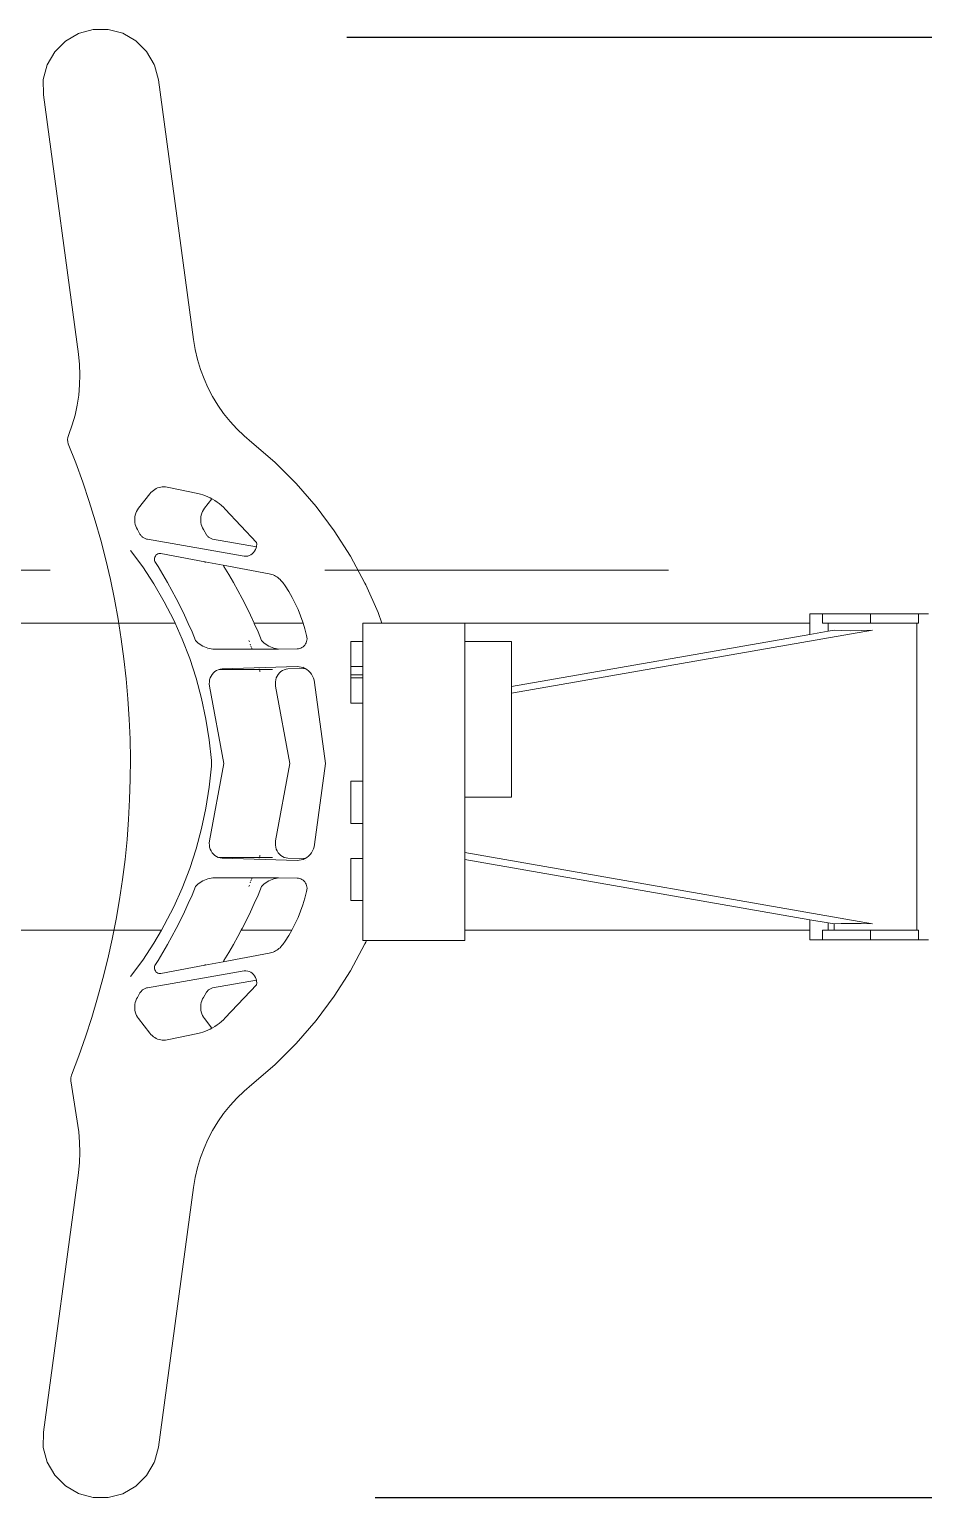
# Model space of a CAD drawing. Header units: millimetres. Extents: x -9564 to 494436, y -140371 to 4257.
# Drawn here: x 85.478 to 85.803, y 123.405 to 123.94 of the extents above; entities that cross this region are included whole.
import ezdxf
from ezdxf.enums import TextEntityAlignment as Align

# ---------------------------------------------------------------- set-up
doc = ezdxf.new("R2010")
doc.units = ezdxf.units.MM
doc.header["$MEASUREMENT"] = 0
doc.linetypes.add('HIDDEN2', pattern=[0.1875, 0.125, -0.0625])
doc.layers.get('DEFPOINTS').update_dxf_attribs({"lineweight": 18})
for name, color, linetype, lineweight in [('AS', 8, 'HIDDEN2', 5), ('Edges', 7, 'Continuous', 18), ('XR-KOP A3_MOZART$0$A-TXTKOP', 3, 'Continuous', 5)]:
    doc.layers.add(name, color=color, linetype=linetype, lineweight=lineweight)
doc.styles.add('HAND', font='ROMAND.SHX', dxfattribs={"width": 0.8, "height": 250})
doc.styles.add('style2', font='times.ttf', dxfattribs={"height": 0.18})
doc.styles.add('XR-KOP A3_MOZART$0$ROMAND', font='romand.shx', dxfattribs={"height": 2, "bigfont": 'bigfont.shx'})
doc.dimstyles.new('ISO-25', dxfattribs={"dimtxt": 0.18, "dimasz": 0.12, "dimexe": 0.1, "dimexo": 0.1, "dimgap": 0.0625, "dimtad": 1, "dimtoh": 1, "dimdec": 0, "dimlfac": 1000, "dimtxsty": 'style2', "dimblk": 'ARCHTICK', "dimcen": 0.15, "dimclrd": 1, "dimclre": 1, "dimclrt": 4, "dimadec": 0, "dimazin": 0, "dimtfac": 1, "dimtdec": 0, "dimtmove": 0, "dimatfit": 3, "dimldrblk": 'OBLIQUE', "dimfxl": 1, "dimarcsym": 0})

# ---------------------------------------------------------------- blocks, each defined once
blk = doc.blocks.new('as2')
at = {"layer": 'AS'}
blk.add_line((242.94456, 160.07752), (256.21479, 160.07752), dxfattribs=at)
blk = doc.blocks.new('romaplan')
at = {"layer": 'Edges'}
for p, q in [((57.289, 36.885), (57.025, 36.817)), ((57.289, 36.885), (57.31, 36.887)), ((57.31, 36.887), (57.563, 36.882)), ((57.563, 36.882), (57.813, 36.818)), ((56.787, 36.681), (56.592, 36.487)), ((57.025, 36.817), (56.787, 36.681)), ((57.813, 36.818), (57.829, 36.812)), ((57.829, 36.812), (58.068, 36.675)), ((58.068, 36.675), (58.262, 36.48)), ((56.592, 36.487), (56.454, 36.249)), ((58.262, 36.48), (58.399, 36.241)), ((56.447, 36.234), (56.375, 35.966)), ((56.447, 36.234), (56.454, 36.249)), ((58.399, 36.241), (58.469, 35.974)), ((56.375, 35.966), (55.736, 31.241)), ((58.469, 35.974), (58.468, 35.698)), ((58.468, 35.698), (57.83, 30.972)), ((55.706, 31.057), (55.663, 30.876)), ((55.736, 31.241), (55.706, 31.057)), ((55.663, 30.876), (55.61, 30.698)), ((57.81, 30.787), (57.803, 30.601)), ((57.83, 30.972), (57.81, 30.787)), ((55.545, 30.523), (55.477, 30.371)), ((55.61, 30.698), (55.545, 30.523)), ((57.803, 30.601), (57.808, 30.416)), ((55.391, 30.206), (55.295, 30.048)), ((55.477, 30.371), (55.391, 30.206)), ((57.808, 30.416), (57.824, 30.231)), ((57.824, 30.231), (57.852, 30.047)), ((55.295, 30.048), (55.189, 29.896)), ((57.852, 30.047), (57.892, 29.866)), ((55.073, 29.752), (54.949, 29.615)), ((55.189, 29.896), (55.073, 29.752)), ((57.892, 29.866), (57.943, 29.687)), ((57.943, 29.687), (58.005, 29.513)), ((54.816, 29.487), (54.676, 29.368)), ((54.949, 29.615), (54.816, 29.487)), ((58.005, 29.513), (58.013, 29.496)), ((54.676, 29.368), (54.258, 29.009)), ((54.258, 29.009), (53.868, 28.621)), ((53.868, 28.621), (53.508, 28.204)), ((55.347, 28.311), (55.389, 28.336)), ((55.389, 28.336), (55.402, 28.343)), ((55.402, 28.343), (55.432, 28.359)), ((55.536, 28.169), (55.402, 28.343)), ((55.432, 28.359), (55.475, 28.379)), ((55.475, 28.379), (55.52, 28.397)), ((55.52, 28.397), (55.565, 28.413)), ((55.565, 28.413), (55.611, 28.426)), ((55.611, 28.426), (55.657, 28.437)), ((56.218, 28.554), (55.657, 28.437)), ((56.218, 28.554), (56.247, 28.558)), ((56.247, 28.558), (56.276, 28.56)), ((56.276, 28.56), (56.305, 28.559)), ((56.305, 28.559), (56.334, 28.555)), ((56.334, 28.555), (56.362, 28.549)), ((56.362, 28.549), (56.39, 28.54)), ((56.39, 28.54), (56.417, 28.528)), ((56.417, 28.528), (56.443, 28.513)), ((56.443, 28.513), (56.467, 28.496)), ((56.467, 28.496), (56.491, 28.477)), ((56.491, 28.477), (56.512, 28.456)), ((56.512, 28.456), (56.532, 28.433)), ((56.737, 28.169), (56.532, 28.433)), ((53.508, 28.204), (53.179, 27.762)), ((55.159, 28.155), (54.59, 27.55)), ((55.159, 28.155), (55.194, 28.19)), ((55.194, 28.19), (55.23, 28.223)), ((55.23, 28.223), (55.268, 28.254)), ((55.268, 28.254), (55.307, 28.284)), ((55.307, 28.284), (55.347, 28.311)), ((55.536, 28.169), (55.556, 28.141)), ((55.556, 28.141), (55.572, 28.111)), ((55.572, 28.111), (55.586, 28.08)), ((55.586, 28.08), (55.596, 28.047)), ((56.737, 28.169), (56.756, 28.141)), ((56.756, 28.141), (56.773, 28.111)), ((56.773, 28.111), (56.786, 28.08)), ((56.786, 28.08), (56.796, 28.047)), ((55.574, 27.811), (55.558, 27.781)), ((55.587, 27.842), (55.574, 27.811)), ((55.597, 27.875), (55.587, 27.842)), ((55.596, 28.047), (55.603, 28.013)), ((55.603, 27.909), (55.597, 27.875)), ((55.603, 28.013), (55.606, 27.979)), ((55.607, 27.944), (55.603, 27.909)), ((55.606, 27.979), (55.607, 27.944)), ((56.775, 27.811), (56.759, 27.781)), ((56.788, 27.842), (56.775, 27.811)), ((56.797, 27.875), (56.788, 27.842)), ((56.796, 28.047), (56.803, 28.013)), ((56.804, 27.909), (56.797, 27.875)), ((56.803, 28.013), (56.807, 27.979)), ((56.807, 27.944), (56.804, 27.909)), ((56.807, 27.979), (56.807, 27.944)), ((53.179, 27.762), (52.883, 27.296)), ((54.59, 27.55), (54.588, 27.517)), ((54.594, 27.47), (55.39, 27.609)), ((54.814, 27.298), (56.577, 27.606)), ((55.403, 27.613), (55.39, 27.609)), ((55.416, 27.618), (55.403, 27.613)), ((55.428, 27.624), (55.416, 27.618)), ((55.441, 27.631), (55.428, 27.624)), ((55.452, 27.638), (55.441, 27.631)), ((55.464, 27.647), (55.452, 27.638)), ((55.474, 27.656), (55.464, 27.647)), ((55.484, 27.666), (55.474, 27.656)), ((55.494, 27.677), (55.484, 27.666)), ((55.502, 27.689), (55.494, 27.677)), ((55.502, 27.689), (55.558, 27.781)), ((56.577, 27.606), (56.59, 27.609)), ((56.603, 27.613), (56.59, 27.609)), ((56.616, 27.618), (56.603, 27.613)), ((56.629, 27.624), (56.616, 27.618)), ((56.641, 27.631), (56.629, 27.624)), ((56.653, 27.638), (56.641, 27.631)), ((56.664, 27.647), (56.653, 27.638)), ((56.675, 27.656), (56.664, 27.647)), ((56.685, 27.666), (56.675, 27.656)), ((56.694, 27.677), (56.685, 27.666)), ((56.703, 27.689), (56.694, 27.677)), ((56.703, 27.689), (56.711, 27.701)), ((56.711, 27.701), (56.759, 27.781)), ((52.883, 27.296), (52.621, 26.809)), ((54.588, 27.517), (54.591, 27.483)), ((54.591, 27.483), (54.594, 27.47)), ((54.594, 27.47), (54.598, 27.451)), ((54.598, 27.451), (54.61, 27.42)), ((54.61, 27.42), (54.626, 27.391)), ((54.626, 27.391), (54.646, 27.365)), ((54.646, 27.365), (54.669, 27.343)), ((54.669, 27.343), (54.695, 27.325)), ((54.695, 27.325), (54.723, 27.311)), ((54.723, 27.311), (54.752, 27.301)), ((54.752, 27.301), (54.783, 27.297)), ((54.783, 27.297), (54.814, 27.298)), ((56.334, 27.345), (55.53, 27.195)), ((56.334, 27.345), (56.353, 27.347)), ((56.353, 27.347), (56.371, 27.344)), ((56.371, 27.344), (56.389, 27.338)), ((56.389, 27.338), (56.406, 27.328)), ((56.406, 27.328), (56.42, 27.315)), ((56.42, 27.315), (56.431, 27.299)), ((56.431, 27.299), (56.44, 27.28)), ((56.44, 27.28), (56.445, 27.261)), ((56.445, 27.261), (56.447, 27.24)), ((56.882, 27.401), (56.662, 27.103)), ((55.199, 27.134), (54.359, 26.977)), ((55.183, 27.108), (55.096, 26.965)), ((55.199, 27.134), (55.183, 27.108)), ((55.53, 27.195), (55.199, 27.134)), ((55.53, 27.195), (55.52, 27.183)), ((56.383, 27.108), (56.297, 26.965)), ((56.431, 27.183), (56.383, 27.108)), ((56.439, 27.201), (56.431, 27.183)), ((56.445, 27.22), (56.439, 27.201)), ((56.447, 27.24), (56.445, 27.22)), ((56.662, 27.103), (56.457, 26.792)), ((52.381, 26.273), (52.605, 26.775)), ((52.605, 26.775), (52.621, 26.809)), ((54.071, 26.756), (54.005, 26.654)), ((54.115, 26.819), (54.071, 26.756)), ((54.13, 26.839), (54.115, 26.819)), ((54.13, 26.839), (54.147, 26.858)), ((54.147, 26.858), (54.164, 26.876)), ((54.164, 26.876), (54.183, 26.893)), ((54.183, 26.893), (54.203, 26.909)), ((54.203, 26.909), (54.223, 26.923)), ((54.223, 26.923), (54.244, 26.936)), ((54.244, 26.936), (54.266, 26.947)), ((54.266, 26.947), (54.289, 26.957)), ((54.289, 26.957), (54.312, 26.965)), ((54.312, 26.965), (54.335, 26.972)), ((54.335, 26.972), (54.359, 26.977)), ((55.012, 26.821), (54.931, 26.674)), ((55.096, 26.965), (55.012, 26.821)), ((56.213, 26.821), (56.131, 26.674)), ((56.297, 26.965), (56.213, 26.821)), ((56.457, 26.792), (56.268, 26.469)), ((53.944, 26.548), (53.888, 26.439)), ((54.005, 26.654), (53.944, 26.548)), ((54.852, 26.526), (54.776, 26.377)), ((54.931, 26.674), (54.852, 26.526)), ((56.053, 26.526), (55.976, 26.377)), ((56.131, 26.674), (56.053, 26.526)), ((56.268, 26.469), (56.096, 26.135)), ((42.552, 26.248), (42.368, 26.248)), ((42.552, 26.077), (42.552, 26.248)), ((43.424, 26.248), (42.552, 26.248)), ((43.424, 26.077), (43.424, 26.248)), ((43.424, 26.248), (44.297, 26.248)), ((44.297, 26.248), (44.527, 26.248)), ((44.297, 26.248), (44.297, 26.077)), ((44.527, 26.077), (44.527, 26.248)), ((52.381, 26.273), (52.31, 26.076)), ((53.79, 26.212), (53.749, 26.095)), ((53.836, 26.327), (53.79, 26.212)), ((53.888, 26.439), (53.836, 26.327)), ((54.703, 26.225), (54.634, 26.077)), ((54.776, 26.377), (54.703, 26.225)), ((55.903, 26.225), (55.832, 26.073)), ((55.976, 26.377), (55.903, 26.225)), ((42.552, 26.077), (42.581, 26.077)), ((42.581, 26.077), (42.581, 20.488)), ((43.424, 26.077), (42.581, 26.077)), ((43.388, 25.952), (49.955, 24.803)), ((43.388, 25.952), (43.596, 25.945)), ((43.424, 26.077), (44.194, 26.077)), ((43.596, 25.945), (43.791, 25.942)), ((43.791, 25.942), (43.958, 25.945)), ((43.958, 25.945), (44.086, 25.952)), ((44.086, 25.952), (44.194, 25.933)), ((44.194, 26.077), (44.194, 25.933)), ((44.194, 26.077), (44.297, 26.077)), ((44.194, 25.933), (44.527, 25.875)), ((44.527, 25.875), (44.527, 26.077)), ((50.802, 26.076), (44.527, 26.077)), ((50.802, 26.076), (50.802, 25.743)), ((50.802, 26.076), (52.31, 26.076)), ((52.31, 26.076), (52.314, 26.077)), ((52.314, 26.077), (52.659, 26.076)), ((52.659, 26.076), (52.659, 25.742)), ((53.714, 25.976), (53.683, 25.855)), ((53.744, 26.077), (53.714, 25.976)), ((53.749, 26.095), (53.744, 26.077)), ((54.634, 26.077), (53.744, 26.077)), ((54.632, 26.073), (54.564, 25.918)), ((54.634, 26.077), (54.632, 26.073)), ((55.832, 26.073), (55.764, 25.918)), ((56.07, 26.077), (55.942, 25.79)), ((56.096, 26.135), (56.07, 26.077)), ((64.762, 26.077), (56.07, 26.077)), ((44.527, 25.875), (49.955, 24.925)), ((49.955, 25.743), (49.955, 24.925)), ((49.955, 25.743), (50.802, 25.743)), ((50.802, 25.743), (50.802, 22.913)), ((52.659, 25.292), (52.659, 25.742)), ((52.659, 25.742), (52.875, 25.742)), ((52.875, 25.292), (52.875, 25.742)), ((53.683, 25.855), (53.671, 25.794)), ((53.674, 25.77), (53.671, 25.794)), ((53.68, 25.745), (53.674, 25.77)), ((53.688, 25.722), (53.68, 25.745)), ((53.699, 25.701), (53.688, 25.722)), ((53.713, 25.68), (53.699, 25.701)), ((53.728, 25.662), (53.713, 25.68)), ((53.746, 25.647), (53.728, 25.662)), ((54.368, 25.661), (54.338, 25.646)), ((54.396, 25.677), (54.368, 25.661)), ((54.424, 25.696), (54.396, 25.677)), ((54.45, 25.716), (54.424, 25.696)), ((54.475, 25.739), (54.45, 25.716)), ((54.498, 25.763), (54.475, 25.739)), ((54.564, 25.918), (54.498, 25.763)), ((54.692, 25.661), (54.682, 25.634)), ((54.705, 25.696), (54.698, 25.677)), ((54.731, 25.763), (54.722, 25.739)), ((55.568, 25.661), (55.539, 25.646)), ((55.597, 25.677), (55.568, 25.661)), ((55.624, 25.696), (55.597, 25.677)), ((55.65, 25.716), (55.624, 25.696)), ((55.675, 25.739), (55.65, 25.716)), ((55.699, 25.763), (55.675, 25.739)), ((55.764, 25.918), (55.699, 25.763)), ((55.942, 25.79), (55.806, 25.437)), ((53.765, 25.633), (53.746, 25.647)), ((53.786, 25.623), (53.765, 25.633)), ((53.808, 25.615), (53.786, 25.623)), ((53.83, 25.61), (53.808, 25.615)), ((53.853, 25.609), (53.83, 25.61)), ((54.192, 25.608), (53.853, 25.609)), ((54.214, 25.61), (54.192, 25.608)), ((54.671, 25.607), (54.192, 25.608)), ((54.246, 25.616), (54.214, 25.61)), ((54.277, 25.624), (54.246, 25.616)), ((54.308, 25.634), (54.277, 25.624)), ((54.338, 25.646), (54.308, 25.634)), ((54.678, 25.624), (54.671, 25.607)), ((55.35, 25.606), (54.671, 25.607)), ((55.383, 25.607), (55.35, 25.606)), ((55.415, 25.61), (55.383, 25.607)), ((55.446, 25.616), (55.415, 25.61)), ((55.478, 25.624), (55.446, 25.616)), ((55.478, 25.605), (55.477, 25.605)), ((55.509, 25.634), (55.478, 25.624)), ((55.539, 25.646), (55.509, 25.634)), ((55.806, 25.437), (55.689, 25.076)), ((52.659, 25.141), (52.659, 25.292)), ((52.659, 25.292), (52.875, 25.292)), ((52.659, 25.141), (52.875, 25.141)), ((52.659, 25.141), (52.659, 25.082)), ((52.875, 25.141), (52.875, 25.292)), ((52.875, 25.082), (52.875, 25.141)), ((53.594, 25.149), (53.574, 25.114)), ((53.618, 25.18), (53.594, 25.149)), ((53.645, 25.209), (53.618, 25.18)), ((53.675, 25.233), (53.645, 25.209)), ((53.708, 25.253), (53.675, 25.233)), ((53.711, 25.255), (53.708, 25.253)), ((53.743, 25.269), (53.711, 25.255)), ((53.711, 25.255), (54.019, 25.245)), ((53.743, 25.288), (53.741, 25.288)), ((53.779, 25.28), (53.743, 25.269)), ((53.816, 25.286), (53.779, 25.28)), ((53.853, 25.288), (53.816, 25.286)), ((53.853, 25.288), (55.219, 25.245)), ((54.019, 25.245), (54.053, 25.242)), ((54.053, 25.242), (54.087, 25.232)), ((54.087, 25.232), (54.118, 25.218)), ((54.118, 25.218), (54.148, 25.199)), ((54.148, 25.199), (54.175, 25.175)), ((54.175, 25.175), (54.198, 25.147)), ((54.198, 25.147), (54.218, 25.116)), ((55.272, 25.237), (54.301, 25.237)), ((54.535, 25.218), (54.528, 25.199)), ((54.543, 25.245), (54.539, 25.232)), ((55.219, 25.245), (55.254, 25.242)), ((55.254, 25.242), (55.287, 25.232)), ((55.287, 25.232), (55.319, 25.218)), ((55.319, 25.218), (55.348, 25.199)), ((55.348, 25.199), (55.375, 25.175)), ((55.375, 25.175), (55.399, 25.147)), ((55.399, 25.147), (55.418, 25.116)), ((49.955, 24.925), (49.955, 24.803)), ((52.659, 25.082), (52.875, 25.082)), ((52.659, 24.622), (52.659, 25.082)), ((52.875, 24.622), (52.875, 25.082)), ((53.339, 23.524), (53.538, 24.998)), ((53.545, 25.039), (53.538, 24.998)), ((53.558, 25.077), (53.545, 25.039)), ((53.574, 25.114), (53.558, 25.077)), ((54.245, 24.934), (53.984, 23.524)), ((54.218, 25.116), (54.233, 25.082)), ((54.233, 25.082), (54.243, 25.046)), ((54.243, 25.046), (54.249, 25.009)), ((54.249, 24.972), (54.245, 24.934)), ((54.249, 25.009), (54.249, 24.972)), ((55.185, 23.524), (55.445, 24.934)), ((55.418, 25.116), (55.433, 25.082)), ((55.433, 25.082), (55.444, 25.046)), ((55.444, 25.046), (55.449, 25.009)), ((55.45, 24.972), (55.445, 24.934)), ((55.449, 25.009), (55.45, 24.972)), ((55.689, 25.076), (55.59, 24.708)), ((49.955, 24.803), (49.955, 22.913)), ((52.659, 24.622), (52.875, 24.622)), ((52.659, 24.622), (52.659, 23.202)), ((55.59, 24.708), (55.511, 24.334)), ((55.511, 24.334), (55.451, 23.957)), ((55.451, 23.957), (55.41, 23.576)), ((53.339, 23.524), (53.538, 22.05)), ((54.245, 22.114), (53.984, 23.524)), ((55.185, 23.524), (55.445, 22.114)), ((55.41, 23.576), (55.408, 23.524)), ((55.41, 23.473), (55.408, 23.524)), ((55.451, 23.092), (55.41, 23.473)), ((52.659, 22.435), (52.659, 23.202)), ((52.875, 23.202), (52.659, 23.202)), ((52.875, 22.435), (52.875, 23.202)), ((55.511, 22.714), (55.451, 23.092)), ((49.955, 22.913), (50.802, 22.913)), ((50.802, 22.913), (50.802, 21.902)), ((55.59, 22.341), (55.511, 22.714)), ((52.875, 22.435), (52.659, 22.435)), ((52.659, 22.435), (52.659, 21.795)), ((55.689, 21.973), (55.59, 22.341)), ((53.545, 22.01), (53.538, 22.05)), ((53.558, 21.971), (53.545, 22.01)), ((53.574, 21.934), (53.558, 21.971)), ((53.594, 21.9), (53.574, 21.934)), ((54.198, 21.901), (54.218, 21.933)), ((54.218, 21.933), (54.233, 21.966)), ((54.233, 21.966), (54.243, 22.002)), ((54.243, 22.002), (54.249, 22.039)), ((54.249, 22.077), (54.245, 22.114)), ((54.249, 22.039), (54.249, 22.077)), ((55.399, 21.901), (55.418, 21.933)), ((55.418, 21.933), (55.433, 21.966)), ((55.433, 21.966), (55.444, 22.002)), ((55.444, 22.002), (55.449, 22.039)), ((55.45, 22.077), (55.445, 22.114)), ((55.449, 22.039), (55.45, 22.077)), ((55.806, 21.612), (55.689, 21.973)), ((43.388, 20.604), (50.802, 21.902)), ((44.527, 20.681), (50.802, 21.779)), ((50.802, 21.902), (50.802, 21.779)), ((50.802, 21.779), (50.802, 20.488)), ((52.659, 21.029), (52.659, 21.795)), ((52.875, 21.795), (52.659, 21.795)), ((52.875, 21.029), (52.875, 21.795)), ((53.618, 21.868), (53.594, 21.9)), ((53.645, 21.84), (53.618, 21.868)), ((53.675, 21.816), (53.645, 21.84)), ((53.708, 21.795), (53.675, 21.816)), ((53.707, 21.761), (53.706, 21.761)), ((53.711, 21.794), (53.708, 21.795)), ((53.711, 21.794), (54.019, 21.803)), ((53.743, 21.78), (53.711, 21.794)), ((53.779, 21.768), (53.743, 21.78)), ((53.816, 21.762), (53.779, 21.768)), ((53.853, 21.761), (53.816, 21.762)), ((53.853, 21.761), (55.219, 21.803)), ((54.019, 21.803), (54.053, 21.807)), ((54.053, 21.807), (54.087, 21.816)), ((54.087, 21.816), (54.118, 21.831)), ((54.118, 21.831), (54.148, 21.85)), ((54.148, 21.85), (54.175, 21.874)), ((54.175, 21.874), (54.198, 21.901)), ((55.272, 21.812), (54.301, 21.812)), ((54.535, 21.831), (54.528, 21.85)), ((54.543, 21.803), (54.539, 21.816)), ((55.219, 21.803), (55.254, 21.807)), ((55.254, 21.807), (55.287, 21.816)), ((55.287, 21.816), (55.319, 21.831)), ((55.319, 21.831), (55.348, 21.85)), ((55.348, 21.85), (55.375, 21.874)), ((55.375, 21.874), (55.399, 21.901)), ((53.728, 21.386), (53.713, 21.368)), ((53.746, 21.402), (53.728, 21.386)), ((53.765, 21.415), (53.746, 21.402)), ((53.786, 21.426), (53.765, 21.415)), ((53.808, 21.434), (53.786, 21.426)), ((53.83, 21.438), (53.808, 21.434)), ((53.853, 21.44), (53.83, 21.438)), ((54.192, 21.441), (53.853, 21.44)), ((54.214, 21.438), (54.192, 21.441)), ((54.671, 21.441), (54.192, 21.441)), ((54.246, 21.432), (54.214, 21.438)), ((54.277, 21.425), (54.246, 21.432)), ((54.308, 21.414), (54.277, 21.425)), ((54.338, 21.402), (54.308, 21.414)), ((54.368, 21.388), (54.338, 21.402)), ((54.396, 21.371), (54.368, 21.388)), ((55.35, 21.443), (54.671, 21.441)), ((54.678, 21.425), (54.671, 21.441)), ((54.692, 21.388), (54.682, 21.414)), ((55.383, 21.442), (55.35, 21.443)), ((55.415, 21.438), (55.383, 21.442)), ((55.446, 21.432), (55.415, 21.438)), ((55.478, 21.425), (55.446, 21.432)), ((55.509, 21.414), (55.478, 21.425)), ((55.539, 21.402), (55.509, 21.414)), ((55.568, 21.388), (55.539, 21.402)), ((55.597, 21.371), (55.568, 21.388)), ((55.942, 21.258), (55.806, 21.612)), ((53.674, 21.279), (53.671, 21.254)), ((53.683, 21.194), (53.671, 21.254)), ((53.68, 21.303), (53.674, 21.279)), ((53.688, 21.326), (53.68, 21.303)), ((53.714, 21.073), (53.683, 21.194)), ((53.699, 21.348), (53.688, 21.326)), ((53.713, 21.368), (53.699, 21.348)), ((54.424, 21.353), (54.396, 21.371)), ((54.45, 21.332), (54.424, 21.353)), ((54.475, 21.31), (54.45, 21.332)), ((54.498, 21.286), (54.475, 21.31)), ((54.564, 21.13), (54.498, 21.286)), ((54.632, 20.976), (54.564, 21.13)), ((54.705, 21.353), (54.698, 21.371)), ((54.731, 21.286), (54.722, 21.31)), ((55.624, 21.353), (55.597, 21.371)), ((55.65, 21.332), (55.624, 21.353)), ((55.675, 21.31), (55.65, 21.332)), ((55.699, 21.286), (55.675, 21.31)), ((55.764, 21.13), (55.699, 21.286)), ((55.832, 20.976), (55.764, 21.13)), ((56.096, 20.914), (55.942, 21.258)), ((52.875, 21.029), (52.659, 21.029)), ((52.659, 21.029), (52.659, 20.305)), ((53.749, 20.954), (53.714, 21.073)), ((53.79, 20.837), (53.749, 20.954)), ((54.703, 20.823), (54.632, 20.976)), ((55.903, 20.823), (55.832, 20.976)), ((56.268, 20.58), (56.096, 20.914)), ((43.388, 20.604), (43.596, 20.611)), ((43.596, 20.611), (43.791, 20.614)), ((43.791, 20.614), (43.958, 20.611)), ((43.958, 20.611), (44.086, 20.604)), ((44.086, 20.604), (44.194, 20.623)), ((44.086, 20.604), (44.086, 20.488)), ((44.194, 20.623), (44.527, 20.681)), ((44.194, 20.623), (44.194, 20.488)), ((44.527, 20.488), (44.527, 20.681)), ((53.836, 20.722), (53.79, 20.837)), ((53.888, 20.61), (53.836, 20.722)), ((53.944, 20.501), (53.888, 20.61)), ((54.776, 20.672), (54.703, 20.823)), ((54.852, 20.522), (54.776, 20.672)), ((55.976, 20.672), (55.903, 20.823)), ((56.053, 20.522), (55.976, 20.672)), ((56.321, 20.488), (56.268, 20.58)), ((42.552, 20.317), (42.368, 20.317)), ((42.552, 20.317), (42.552, 20.488)), ((42.581, 20.488), (42.552, 20.488)), ((42.552, 20.317), (43.424, 20.317)), ((42.581, 20.488), (43.424, 20.488)), ((43.424, 20.317), (43.424, 20.488)), ((43.424, 20.488), (44.086, 20.488)), ((43.424, 20.317), (44.297, 20.317)), ((44.086, 20.488), (44.194, 20.488)), ((44.194, 20.488), (44.297, 20.488)), ((44.297, 20.488), (44.297, 20.317)), ((44.297, 20.317), (44.527, 20.317)), ((50.802, 20.488), (44.527, 20.488)), ((44.527, 20.317), (44.527, 20.488)), ((50.802, 20.488), (50.802, 20.305)), ((53.951, 20.488), (53.944, 20.501)), ((54.87, 20.488), (53.951, 20.488)), ((54.005, 20.395), (53.951, 20.488)), ((54.071, 20.292), (54.005, 20.395)), ((54.87, 20.488), (54.852, 20.522)), ((54.931, 20.374), (54.87, 20.488)), ((55.012, 20.228), (54.931, 20.374)), ((56.131, 20.374), (56.053, 20.522)), ((56.213, 20.228), (56.131, 20.374)), ((56.457, 20.256), (56.321, 20.488)), ((64.762, 20.488), (56.321, 20.488)), ((52.591, 20.305), (50.802, 20.305)), ((52.591, 20.305), (52.605, 20.273)), ((52.659, 20.305), (52.591, 20.305)), ((52.605, 20.273), (52.621, 20.24)), ((52.883, 19.753), (52.621, 20.24)), ((54.115, 20.23), (54.071, 20.292)), ((54.13, 20.21), (54.115, 20.23)), ((54.13, 20.21), (54.147, 20.19)), ((54.147, 20.19), (54.164, 20.172)), ((54.164, 20.172), (54.183, 20.155)), ((54.183, 20.155), (54.203, 20.14)), ((54.203, 20.14), (54.223, 20.125)), ((54.223, 20.125), (54.244, 20.113)), ((54.244, 20.113), (54.266, 20.101)), ((54.266, 20.101), (54.289, 20.092)), ((54.289, 20.092), (54.312, 20.083)), ((54.312, 20.083), (54.335, 20.077)), ((54.335, 20.077), (54.359, 20.071)), ((54.359, 20.071), (55.199, 19.915)), ((55.096, 20.083), (55.012, 20.228)), ((55.183, 19.941), (55.096, 20.083)), ((56.297, 20.083), (56.213, 20.228)), ((56.383, 19.941), (56.297, 20.083)), ((56.662, 19.945), (56.457, 20.256)), ((55.199, 19.915), (55.183, 19.941)), ((55.199, 19.915), (55.53, 19.853)), ((55.53, 19.853), (55.52, 19.866)), ((55.53, 19.853), (56.334, 19.703)), ((56.431, 19.866), (56.383, 19.941)), ((56.439, 19.848), (56.431, 19.866)), ((56.445, 19.828), (56.439, 19.848)), ((56.44, 19.768), (56.445, 19.788)), ((56.447, 19.808), (56.445, 19.828)), ((56.445, 19.788), (56.447, 19.808)), ((56.882, 19.648), (56.662, 19.945)), ((53.179, 19.287), (52.883, 19.753)), ((54.588, 19.532), (54.591, 19.565)), ((54.59, 19.498), (54.588, 19.532)), ((54.591, 19.565), (54.594, 19.579)), ((54.594, 19.579), (54.598, 19.598)), ((54.594, 19.579), (55.39, 19.439)), ((54.598, 19.598), (54.61, 19.629)), ((54.61, 19.629), (54.626, 19.658)), ((54.626, 19.658), (54.646, 19.684)), ((54.646, 19.684), (54.669, 19.706)), ((54.669, 19.706), (54.695, 19.724)), ((54.695, 19.724), (54.723, 19.738)), ((54.723, 19.738), (54.752, 19.747)), ((54.752, 19.747), (54.783, 19.751)), ((54.783, 19.751), (54.814, 19.751)), ((54.814, 19.751), (56.577, 19.442)), ((56.334, 19.703), (56.353, 19.702)), ((56.353, 19.702), (56.371, 19.704)), ((56.371, 19.704), (56.389, 19.711)), ((56.389, 19.711), (56.406, 19.721)), ((56.406, 19.721), (56.42, 19.734)), ((56.42, 19.734), (56.431, 19.75)), ((56.431, 19.75), (56.44, 19.768)), ((53.508, 18.844), (53.179, 19.287)), ((55.159, 18.894), (54.59, 19.498)), ((55.403, 19.436), (55.39, 19.439)), ((55.416, 19.431), (55.403, 19.436)), ((55.428, 19.425), (55.416, 19.431)), ((55.441, 19.418), (55.428, 19.425)), ((55.452, 19.41), (55.441, 19.418)), ((55.464, 19.402), (55.452, 19.41)), ((55.474, 19.393), (55.464, 19.402)), ((55.484, 19.382), (55.474, 19.393)), ((55.494, 19.371), (55.484, 19.382)), ((55.502, 19.36), (55.494, 19.371)), ((55.502, 19.36), (55.558, 19.268)), ((55.574, 19.238), (55.558, 19.268)), ((56.577, 19.442), (56.59, 19.439)), ((56.603, 19.436), (56.59, 19.439)), ((56.616, 19.431), (56.603, 19.436)), ((56.629, 19.425), (56.616, 19.431)), ((56.641, 19.418), (56.629, 19.425)), ((56.653, 19.41), (56.641, 19.418)), ((56.664, 19.402), (56.653, 19.41)), ((56.675, 19.393), (56.664, 19.402)), ((56.685, 19.382), (56.675, 19.393)), ((56.694, 19.371), (56.685, 19.382)), ((56.703, 19.36), (56.694, 19.371)), ((56.703, 19.36), (56.711, 19.348)), ((56.711, 19.348), (56.759, 19.268)), ((56.775, 19.238), (56.759, 19.268)), ((55.587, 19.206), (55.574, 19.238)), ((55.586, 18.969), (55.596, 19.002)), ((55.597, 19.173), (55.587, 19.206)), ((55.596, 19.002), (55.603, 19.035)), ((55.603, 19.139), (55.597, 19.173)), ((55.607, 19.105), (55.603, 19.139)), ((55.603, 19.035), (55.606, 19.07)), ((55.606, 19.07), (55.607, 19.105)), ((56.788, 19.206), (56.775, 19.238)), ((56.786, 18.969), (56.796, 19.002)), ((56.797, 19.173), (56.788, 19.206)), ((56.796, 19.002), (56.803, 19.035)), ((56.804, 19.139), (56.797, 19.173)), ((56.803, 19.035), (56.807, 19.07)), ((56.807, 19.105), (56.804, 19.139)), ((56.807, 19.07), (56.807, 19.105)), ((53.868, 18.428), (53.508, 18.844)), ((55.159, 18.894), (55.194, 18.859)), ((55.194, 18.859), (55.23, 18.826)), ((55.23, 18.826), (55.268, 18.794)), ((55.268, 18.794), (55.307, 18.765)), ((55.307, 18.765), (55.347, 18.738)), ((55.347, 18.738), (55.389, 18.713)), ((55.389, 18.713), (55.402, 18.706)), ((55.536, 18.88), (55.402, 18.706)), ((55.536, 18.88), (55.556, 18.907)), ((55.556, 18.907), (55.572, 18.937)), ((55.572, 18.937), (55.586, 18.969)), ((56.737, 18.88), (56.532, 18.616)), ((56.737, 18.88), (56.756, 18.907)), ((56.756, 18.907), (56.773, 18.937)), ((56.773, 18.937), (56.786, 18.969)), ((55.402, 18.706), (55.432, 18.69)), ((55.432, 18.69), (55.475, 18.669)), ((55.475, 18.669), (55.52, 18.651)), ((55.52, 18.651), (55.565, 18.636)), ((55.565, 18.636), (55.611, 18.622)), ((55.611, 18.622), (55.657, 18.611)), ((56.218, 18.495), (55.657, 18.611)), ((56.218, 18.495), (56.247, 18.49)), ((56.247, 18.49), (56.276, 18.488)), ((56.276, 18.488), (56.305, 18.489)), ((56.305, 18.489), (56.334, 18.493)), ((56.334, 18.493), (56.362, 18.5)), ((56.362, 18.5), (56.39, 18.509)), ((56.39, 18.509), (56.417, 18.521)), ((56.417, 18.521), (56.443, 18.535)), ((56.443, 18.535), (56.467, 18.552)), ((56.467, 18.552), (56.491, 18.571)), ((56.491, 18.571), (56.512, 18.593)), ((56.512, 18.593), (56.532, 18.616)), ((54.258, 18.039), (53.868, 18.428)), ((54.676, 17.681), (54.258, 18.039)), ((54.816, 17.562), (54.676, 17.681)), ((57.824, 16.818), (57.967, 17.751)), ((54.949, 17.433), (54.816, 17.562)), ((55.073, 17.297), (54.949, 17.433)), ((55.189, 17.152), (55.073, 17.297)), ((55.295, 17), (55.189, 17.152)), ((55.391, 16.842), (55.295, 17)), ((55.477, 16.678), (55.391, 16.842)), ((55.545, 16.525), (55.477, 16.678)), ((57.803, 16.447), (57.808, 16.633)), ((57.808, 16.633), (57.824, 16.818)), ((55.61, 16.351), (55.545, 16.525)), ((55.663, 16.173), (55.61, 16.351)), ((57.81, 16.261), (57.803, 16.447)), ((55.706, 15.991), (55.663, 16.173)), ((57.83, 16.076), (57.81, 16.261)), ((58.468, 11.351), (57.83, 16.076)), ((55.736, 15.808), (55.706, 15.991)), ((56.375, 11.082), (55.736, 15.808)), ((58.469, 11.074), (58.468, 11.351)), ((56.447, 10.815), (56.375, 11.082)), ((58.399, 10.808), (58.469, 11.074)), ((56.447, 10.815), (56.454, 10.8)), ((56.592, 10.562), (56.454, 10.8)), ((58.262, 10.569), (58.399, 10.808)), ((56.787, 10.368), (56.592, 10.562)), ((58.068, 10.374), (58.262, 10.569)), ((57.025, 10.232), (56.787, 10.368)), ((57.289, 10.163), (57.025, 10.232)), ((57.289, 10.163), (57.31, 10.162)), ((57.31, 10.162), (57.563, 10.166)), ((57.563, 10.166), (57.813, 10.23)), ((57.813, 10.23), (57.829, 10.237)), ((57.829, 10.237), (58.068, 10.374))]:
    blk.add_line(p, q, dxfattribs=at)
for centre, radius, start, end in [((57.829, 29.417), 0.2, 338.0272, 23.3252), ((72.435, 23.523), 15.55, 158.0272, 201.3821), ((57.769, 17.781), 0.2, 351.3052, 21.3821)]:
    blk.add_arc(centre, radius, start, end, dxfattribs=at)
blk = doc.blocks.new('_ArchTick')
at = {"color": 0, "linetype": 'ByBlock', "const_width": 0.15}
blk.add_lwpolyline([(-0.5, -0.5), (0.5, 0.5)], dxfattribs=at)
blk = doc.blocks.new('*D685')
at = {"color": 1, "lineweight": -2, "transparency": 16777216}
for p, q in [((308.74592, 166.16642), (309.75057, 166.16642)), ((309.65057, 165.63484), (309.65057, 166.16642)), ((308.75616, 165.63484), (309.75057, 165.63484))]:
    blk.add_line(p, q, dxfattribs=at)
at = {"layer": 'DEFPOINTS', "color": 0, "transparency": 16777216}
for p in [(308.64592, 166.16642), (309.65057, 166.16642), (308.65616, 165.63484)]:
    blk.add_point(p, dxfattribs=at)
at = {"color": 1, "lineweight": -2, "transparency": 16777216, "xscale": 0.12, "yscale": 0.12, "zscale": 0.12}
for p, rotation in [((309.65057, 166.16642), 90), ((309.65057, 165.63484), 270)]:
    blk.add_blockref('_ArchTick', p, dxfattribs=dict(at, rotation=rotation))
at = {"color": 4, "transparency": 16777216, "insert": (309.49651, 165.90063), "char_height": 0.18, "attachment_point": 5, "rotation": 90, "style": 'style2'}
blk.add_mtext('532', dxfattribs=at)
blk = doc.blocks.new('_Oblique')
at = {"color": 0, "linetype": 'ByBlock', "lineweight": -2}
blk.add_line((-0.5, -0.5), (0.5, 0.5), dxfattribs=at)
blk = doc.blocks.new('A$C2a879c63')
at = {"xscale": -0.02, "yscale": 0.02, "zscale": 0.02}
blk.add_blockref('romaplan', (115.56695, 21.89641), dxfattribs=at)
at = {"layer": 'AS'}
blk.add_blockref('as2', (-138.79455, -137.64027), dxfattribs=at)
at = {"color": 4, "style": 'HAND'}
for tag, height, rotation, p in [('DRY.WASHER', 0.054, 0, (11.93663, 24.91225)), ('PATIO', 0.135, 0, (20.96655, 21.56957)), ('GENSET', 0.135, 0, (18.21566, 17.10449)), ('PLANTERBOX', 0.135, 90, (22.16897, 13.29588)), ('PLANTERBOX', 0.135, 0, (18.52245, 11.56325)), ('PATIO', 0.135, 0, (400.03955, 10.82101)), ('CARPORT', 0.135, 0, (12.15696, 9.7744)), ('CARPORT', 0.135, 0, (20.62021, 9.7744))]:
    blk.add_attdef(tag, text='', height=height, rotation=rotation, dxfattribs=at).set_placement(p, align=Align.MIDDLE)
at = {"layer": 'XR-KOP A3_MOZART$0$A-TXTKOP', "style": 'XR-KOP A3_MOZART$0$ROMAND'}
for tag, p in [('1:200', (37.04676, 3.18795)), ('1:100', (79.04676, 3.18795)), ('1:100', (121.04676, 3.18795)), ('1:100', (163.04676, 3.18795)), ('1:100', (205.04676, 3.18795)), ('1:100', (247.04676, 3.18795)), ('1:100', (289.04676, 3.18795)), ('1:100', (331.04676, 3.18795)), ('1:100', (373.04676, 3.18795)), ('1:100', (415.04676, 3.18795)), ('1:100', (457.04676, 3.18795)), ('1:100', (499.04676, 3.18795))]:
    blk.add_attdef(tag, text='', height=0.12959, dxfattribs=at).set_placement(p, align=Align.MIDDLE)
dim = blk.add_linear_dim(base=(115.41263, 22.63128), p1=(114.41822, 22.09969), p2=(114.40798, 22.63128), angle=90, dimstyle='ISO-25')
dim.commit()
dim.dimension.update_dxf_attribs({"geometry": '*D685', "text_midpoint": (115.25857, 22.36548), "insert": (-194.23794, -143.53514)})

msp = doc.modelspace()

# ---------------------------------------------------------------- block references
msp.add_blockref('A$C2a879c63', (-28.91482, 101.30577))

doc.saveas('drawing.dxf')
